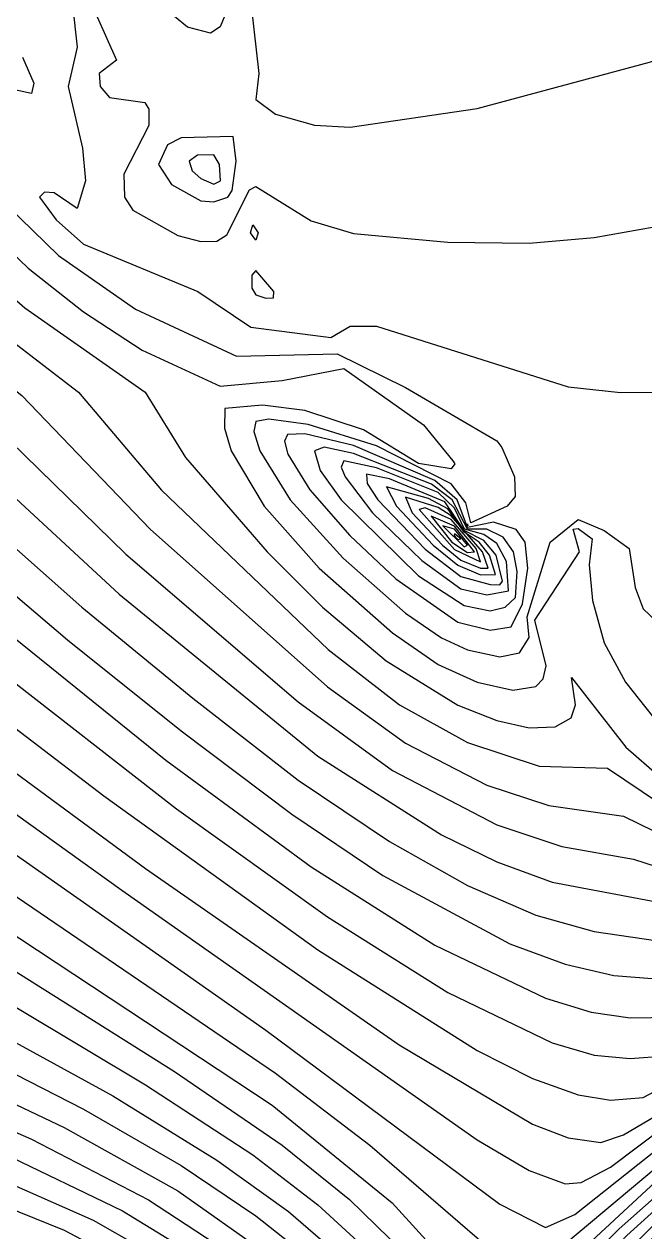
# Model space of a CAD drawing. Header units: inches. Extents: x 2608994 to 2618701, y 1261813 to 1271655.
# Drawn here: x 2617177.3 to 2617406.2, y 1263132 to 1263577.3 of the extents above; entities that cross this region are included whole.
import ezdxf

# ---------------------------------------------------------------- set-up
doc = ezdxf.new("R2010")
doc.units = ezdxf.units.IN
doc.header["$MEASUREMENT"] = 0

msp = doc.modelspace()

# ---------------------------------------------------------------- linework, layer by layer
for points, elevation in [([(2617111.36, 1263530.32), (2617177.51, 1263472.72), (2617221.96, 1263441.52), (2617236.75, 1263417.52), (2617266.9, 1263382.72), (2617287.37, 1263362.32), (2617310.8, 1263342.55), (2617337.2, 1263326.18), (2617351.6, 1263320.48), (2617363.6, 1263317.81), (2617373.2, 1263318.17), (2617379.09, 1263321.52), (2617380.66, 1263326.32), (2617379.2, 1263336.32), (2617399.21, 1263310.72), (2617411.62, 1263299.92), (2617421.2, 1263293.95), (2617423.9, 1263295.12), (2617441.6, 1263316.05), (2617466.79, 1263341.92), (2617474.06, 1263370.72), (2617486.3, 1263434.32), (2617514.8, 1263549.01), (2617557.31, 1263769.12)], 268), ([(2616932.8, 1263597.66), (2616984.4, 1263558.48), (2617064.8, 1263490.64), (2617142.8, 1263431.41), (2617212.31, 1263367.12), (2617285.6, 1263307.35), (2617331.2, 1263278.41), (2617351.6, 1263268.45), (2617372, 1263260.93), (2617423.6, 1263251.17), (2617436.8, 1263252.44), (2617450, 1263258.76), (2617470.4, 1263277.8), (2617487.2, 1263345.94), (2617521.47, 1263554.32), (2617561.02, 1263761.92)], 272), ([(2616918.4, 1263314.97), (2616978.4, 1263239.8), (2617000, 1263218.19), (2617027.6, 1263204.89), (2617157.2, 1263156.38), (2617202.8, 1263136.31), (2617250.8, 1263108.91), (2617305.2, 1263068.32), (2617317.24, 1263061.12), (2617326.4, 1263058.53), (2617342, 1263057.65), (2617355.2, 1263063.75), (2617377.22, 1263082.72), (2617460.8, 1263163.19), (2617463.2, 1263163.96), (2617466.8, 1263160.58), (2617470.4, 1263173.33), (2617511.5, 1263413.92), (2617541.53, 1263574.72), (2617579.07, 1263759.52)], 290), ([(2616773.2, 1263669.35), (2616966.4, 1263529.42), (2617039.25, 1263472.72), (2617116.4, 1263415.6), (2617193.22, 1263350.32), (2617235.26, 1263316.72), (2617276, 1263285.96), (2617309.6, 1263263.42), (2617356.4, 1263238.24), (2617376.8, 1263230.69), (2617394.8, 1263226.57), (2617415.2, 1263224.95), (2617429.6, 1263226.35), (2617440.4, 1263229.27), (2617466.8, 1263240.6), (2617472.8, 1263246.03), (2617477.6, 1263265.04), (2617514.22, 1263501.52), (2617561.15, 1263751.12)], 274), ([(2616911.2, 1263590.21), (2616956.8, 1263557.64), (2617052.75, 1263481.12), (2617128.4, 1263424.51), (2617198.57, 1263362.32), (2617239.56, 1263328.72), (2617278.4, 1263298.48), (2617312, 1263275.88), (2617340.8, 1263259.69), (2617366, 1263248.8), (2617387.6, 1263242.68), (2617415.2, 1263238.67), (2617429.6, 1263238.98), (2617440.4, 1263241.58), (2617458.4, 1263249.75), (2617471.6, 1263262.02), (2617482.4, 1263305.64), (2617516.58, 1263520.72), (2617559.77, 1263749.92)], 273), ([(2616920.19, 1263297.52), (2616979.6, 1263220.84), (2616997.6, 1263202.25), (2617018.11, 1263193.12), (2617147.6, 1263150.59), (2617192, 1263132.66), (2617242.4, 1263105.96), (2617300.02, 1263065.92), (2617312.75, 1263058.72), (2617324, 1263055.72), (2617340.8, 1263054.8), (2617353.85, 1263059.92), (2617379.72, 1263081.52), (2617459.6, 1263158.3), (2617462.03, 1263159.52), (2617466.8, 1263156.64), (2617475.6, 1263196.72), (2617510, 1263401.4), (2617541.92, 1263572.32), (2617577.75, 1263748.72)], 291), ([(2617036, 1263587.74), (2617098.03, 1263521.92), (2617166.8, 1263464.93), (2617197.37, 1263441.52), (2617228, 1263405.48), (2617289.46, 1263346.72), (2617315.69, 1263326.32), (2617340.8, 1263312.46), (2617367.2, 1263303.69), (2617392.4, 1263303.01), (2617411.6, 1263290.04), (2617426, 1263284.12), (2617430.92, 1263286.72), (2617466.8, 1263324.49), (2617478.72, 1263370.72), (2617507.6, 1263497.97), (2617548.92, 1263719.92)], 269), ([(2616781.6, 1263653.44), (2616966.4, 1263509.33), (2617106.8, 1263404.82), (2617229.51, 1263305.92), (2617283.2, 1263266.61), (2617328.8, 1263237.69), (2617369.6, 1263218.1), (2617386.4, 1263213.02), (2617400.8, 1263210.93), (2617416.4, 1263211.13), (2617432, 1263214.16), (2617472.8, 1263231.18), (2617474, 1263232.01), (2617490.32, 1263347.92), (2617510.61, 1263475.12), (2617550.29, 1263691.12)], 275), ([(2616768.88, 1263652.72), (2616926.8, 1263521.66), (2616989.2, 1263472.89), (2617098.4, 1263393.2), (2617233.46, 1263287.92), (2617289.2, 1263248.13), (2617333.6, 1263220.26), (2617372, 1263201.71), (2617387.6, 1263197.19), (2617400.8, 1263195.87), (2617414, 1263196.88), (2617426, 1263199.93), (2617463.2, 1263220.6), (2617474, 1263229.1), (2617507.03, 1263448.72), (2617547.81, 1263673.12)], 276), ([(2616838, 1263582.18), (2616955.6, 1263480.57), (2616992.8, 1263451.89), (2617092.4, 1263379.86), (2617206.65, 1263292.72), (2617285.6, 1263236.04), (2617344.4, 1263198.87), (2617364.8, 1263188.53), (2617381.6, 1263182.48), (2617393.6, 1263180.6), (2617405.6, 1263181.54), (2617434.4, 1263196.78), (2617472.8, 1263222.59), (2617474, 1263226.44), (2617508.04, 1263449.92), (2617547.89, 1263668.32)], 277), ([(2617015.6, 1263580.1), (2617088.64, 1263509.92), (2617176.45, 1263440.32), (2617223.74, 1263391.12), (2617289.2, 1263332.88), (2617318, 1263312.17), (2617348, 1263296.69), (2617370.8, 1263289.19), (2617398.4, 1263285.21), (2617415.2, 1263276.99), (2617429.6, 1263273.94), (2617438, 1263278.32), (2617468, 1263308.88), (2617499.2, 1263439.93), (2617539.53, 1263664.72)], 270), ([(2616726.4, 1263658.98), (2616835.6, 1263570.27), (2616967.6, 1263453.3), (2617222, 1263265.98), (2617315.6, 1263200.98), (2617364.8, 1263171.74), (2617378, 1263166.71), (2617390, 1263164.96), (2617398.4, 1263167.76), (2617412.8, 1263176.25), (2617472.8, 1263218.37), (2617474, 1263223.77), (2617508.22, 1263446.32), (2617547.71, 1263662.32)], 278), ([(2616760, 1263616.38), (2616827.2, 1263563.24), (2616868, 1263527.73), (2616955.6, 1263446.31), (2617008.4, 1263404.9), (2617213.32, 1263257.92), (2617344.4, 1263165.92), (2617363.6, 1263154.62), (2617376.8, 1263149.66), (2617382.8, 1263150.14), (2617393.6, 1263155.89), (2617472.8, 1263215.41), (2617508.39, 1263442.72), (2617546.82, 1263652.72)], 279), ([(2616896.26, 1263650.32), (2616992.8, 1263574.94), (2617079.58, 1263497.92), (2617156, 1263439.11), (2617214.8, 1263381.88), (2617278.4, 1263327.36), (2617313.2, 1263302.15), (2617351.6, 1263282.02), (2617375.6, 1263274.05), (2617402, 1263269.45), (2617418.8, 1263264.02), (2617432, 1263263.11), (2617443.94, 1263268.72), (2617469.2, 1263293.4), (2617492, 1263387.05), (2617528.6, 1263599.92)], 271), ([(2616763.6, 1263599.5), (2616828.4, 1263548.18), (2616873.1, 1263508.72), (2616959.2, 1263426.73), (2617003.6, 1263390.69), (2617266.42, 1263206.32), (2617352.8, 1263142.22), (2617369.6, 1263133.63), (2617380.4, 1263138.35), (2617469.2, 1263208.81), (2617471.6, 1263208.23), (2617472.8, 1263212.55), (2617509.36, 1263443.92), (2617546.61, 1263646.72)], 280), ([(2616773.2, 1263578.46), (2616835.6, 1263528.06), (2616880, 1263487.88), (2616961.6, 1263408.19), (2616995.2, 1263379.37), (2617045.78, 1263343.12), (2617270, 1263190.53), (2617304.8, 1263163.96), (2617355.2, 1263120.47), (2617361.2, 1263117.25), (2617367.2, 1263119.62), (2617468, 1263203.96), (2617471.6, 1263204.83), (2617472.8, 1263209.71), (2617509.51, 1263440.32), (2617546.62, 1263641.92)], 281), ([(2616721.6, 1263602.12), (2616780.4, 1263559.42), (2616840.4, 1263509.93), (2616885.8, 1263467.92), (2616965.2, 1263388.42), (2616995.2, 1263361.75), (2617049.2, 1263323.55), (2617268.8, 1263178.76), (2617313.04, 1263142.72), (2617349.2, 1263103), (2617352.8, 1263100.07), (2617356.4, 1263100.72), (2617413.48, 1263153.52), (2617466.8, 1263199.08), (2617469.2, 1263199.96), (2617470.4, 1263198.74), (2617471.6, 1263201.79), (2617510.47, 1263441.52), (2617545.44, 1263631.12)], 282), ([(2616727.6, 1263584.93), (2616785.2, 1263542.33), (2616845.2, 1263491.78), (2616890.8, 1263448.62), (2616968.8, 1263368.47), (2616996.4, 1263343.23), (2617045.6, 1263308.89), (2617232.8, 1263191.16), (2617272.4, 1263164.02), (2617297.28, 1263143.92), (2617316.97, 1263124.72), (2617330.67, 1263107.92), (2617345.6, 1263082.14), (2617346.8, 1263080.33), (2617348, 1263080.98), (2617372.96, 1263109.12), (2617396.81, 1263133.12), (2617466.8, 1263195.23), (2617470.4, 1263194.48), (2617471.6, 1263198.85), (2617510.6, 1263437.92), (2617545.43, 1263626.32)], 283), ([(2616719.2, 1263577.89), (2616782.8, 1263531.02), (2616844.38, 1263478.72), (2616887.11, 1263437.92), (2616967.6, 1263353.18), (2616998.8, 1263323.75), (2617056.04, 1263285.52), (2617222, 1263186.26), (2617261.6, 1263160.36), (2617285.6, 1263141.92), (2617304.8, 1263124.44), (2617322.8, 1263103.87), (2617340.76, 1263076.72), (2617343.2, 1263074.91), (2617346.8, 1263075.13), (2617399.56, 1263130.72), (2617465.6, 1263190.39), (2617469.2, 1263189.56), (2617471.6, 1263195.94), (2617510.51, 1263433.12), (2617545.17, 1263620.32)], 284), ([(2617195.18, 1263584.32), (2617196.84, 1263568.72), (2617193.52, 1263554.32), (2617198.83, 1263531.52), (2617199.95, 1263519.52), (2617196.8, 1263509.27), (2617188.4, 1263515.03), (2617184.8, 1263515.33), (2617182.9, 1263513.52), (2617189.08, 1263505.12), (2617199.2, 1263496.11), (2617241.33, 1263478.72), (2617260.88, 1263465.52), (2617290.4, 1263461.77), (2617297.6, 1263465.95), (2617307.2, 1263465.92), (2617378, 1263443.6), (2617397.2, 1263441.48), (2617418.8, 1263441.54), (2617466.8, 1263448.79), (2617486.66, 1263524.32), (2617514.8, 1263618.36)], 265), ([(2616644.8, 1263611.09), (2616706, 1263574.32), (2616774.4, 1263524.65), (2616841.2, 1263467.92), (2616888.31, 1263422.32), (2616972.4, 1263331.64), (2617001.2, 1263304.4), (2617060.89, 1263266.32), (2617139.41, 1263220.72), (2617210, 1263182.11), (2617248.4, 1263158.48), (2617274.8, 1263139.46), (2617297.41, 1263119.92), (2617313.2, 1263103.22), (2617336.42, 1263074.32), (2617342, 1263071.91), (2617348, 1263073.14), (2617424.86, 1263149.92), (2617464.4, 1263185.5), (2617466.8, 1263186.47), (2617469.2, 1263184.44), (2617471.6, 1263193.05), (2617511.45, 1263434.32), (2617544.19, 1263610.72)], 285), ([(2616630.4, 1263607.45), (2616692.8, 1263570.91), (2616766, 1263518.44), (2616836.83, 1263458.32), (2616888.32, 1263407.92), (2616976, 1263311.05), (2617002.4, 1263286.06), (2617023.1, 1263272.32), (2617062.58, 1263249.52), (2617128.21, 1263213.52), (2617199.2, 1263177.24), (2617235.2, 1263156.46), (2617262.8, 1263137.96), (2617285.6, 1263119.88), (2617302.4, 1263103.97), (2617331.2, 1263072.67), (2617340.8, 1263069.06), (2617349.2, 1263071.13), (2617436, 1263155.92), (2617464.4, 1263181.62), (2617469.2, 1263180.76), (2617471.6, 1263190.17), (2617512.17, 1263434.32), (2617543.91, 1263604.72)], 286), ([(2617258.45, 1263607.12), (2617263.88, 1263559.12), (2617262.77, 1263549.52), (2617270, 1263544.07), (2617284.4, 1263539.98), (2617297.6, 1263539.23), (2617344.4, 1263546.15), (2617408, 1263563.28), (2617481.2, 1263589.21)], 263), ([(2616617.2, 1263603.43), (2616679.6, 1263567.67), (2616718, 1263541.81), (2616757.6, 1263512.4), (2616796, 1263481.17), (2616833.2, 1263448.17), (2616887.2, 1263394.7), (2616979.6, 1263290.16), (2617003.6, 1263267.79), (2617056.08, 1263237.52), (2617117.6, 1263205.91), (2617192, 1263170.48), (2617234, 1263147.1), (2617278.4, 1263115.85), (2617328.8, 1263069.02), (2617334.8, 1263066.72), (2617343.2, 1263066.13), (2617350.4, 1263069.1), (2617463.2, 1263176.79), (2617465.6, 1263177.37), (2617468, 1263174.92), (2617470.4, 1263182.13), (2617512.91, 1263434.32), (2617543.62, 1263598.72)], 287), ([(2616888.3, 1263379.12), (2616978.4, 1263274.34), (2617002.4, 1263251.31), (2617049.54, 1263225.52), (2617110.24, 1263196.72), (2617180, 1263166.15), (2617223.2, 1263143.81), (2617268.8, 1263113.89), (2617316.84, 1263071.92), (2617325.2, 1263066.27), (2617331.2, 1263064.13), (2617343.2, 1263063.32), (2617351.69, 1263067.12), (2617368.43, 1263081.52), (2617462, 1263171.91), (2617464.4, 1263172.98), (2617468, 1263170.52), (2617470.4, 1263179.19), (2617511.76, 1263423.52), (2617542.85, 1263590.32)], 288), ([(2617200.21, 1263589.12), (2617211.37, 1263563.92), (2617204.96, 1263559.12), (2617205.27, 1263554.32), (2617208.8, 1263550.21), (2617221.79, 1263548.32), (2617223.25, 1263545.92), (2617223.26, 1263539.92), (2617214.08, 1263521.92), (2617214.31, 1263513.52), (2617217.36, 1263508.72), (2617234, 1263499.35), (2617242.4, 1263497.09), (2617248.4, 1263497.24), (2617252, 1263499.53), (2617260.4, 1263516.19), (2617262.8, 1263517.4), (2617283.2, 1263504.7), (2617298.8, 1263500.1), (2617333.6, 1263496.92), (2617363.6, 1263496.48), (2617387.6, 1263498.63), (2617415.2, 1263503.52)], 264), ([(2616887.2, 1263365.92), (2616978.4, 1263257.13), (2617002.4, 1263233.95), (2617040.21, 1263214.72), (2617169.2, 1263161.09), (2617213.6, 1263139.79), (2617259.2, 1263111.84), (2617310.8, 1263070.35), (2617321.6, 1263063.53), (2617330, 1263061.15), (2617343.2, 1263060.53), (2617354, 1263065.84), (2617373.44, 1263082.72), (2617460.8, 1263167), (2617464.4, 1263168.29), (2617466.8, 1263165.81), (2617470.4, 1263176.26), (2617511.42, 1263417.52), (2617541.85, 1263580.72)], 289), ([(2617251.92, 1263581.92), (2617249.6, 1263576.27), (2617246, 1263573.87), (2617237.6, 1263576.18), (2617232.8, 1263580.08)], 264), ([(2617176.73, 1263565.12), (2617180.84, 1263555.52), (2617180, 1263551.71), (2617169.2, 1263554.01)], 266), ([(2617122.71, 1263541.12), (2617178.8, 1263487.26), (2617199.2, 1263471.23), (2617220.8, 1263457.04), (2617249.6, 1263443.78), (2617272.4, 1263445.93), (2617295.2, 1263450.27), (2617324.65, 1263429.52), (2617335.39, 1263416.32), (2617336.2, 1263415.12), (2617334.8, 1263413.25), (2617322.8, 1263415.24), (2617302.4, 1263427.63), (2617280.8, 1263434.8), (2617265.2, 1263436.82), (2617251.29, 1263435.52), (2617251.25, 1263428.32), (2617253.67, 1263419.92), (2617265.86, 1263399.52), (2617286.12, 1263376.72), (2617313.2, 1263352.86), (2617330, 1263341.21), (2617344.4, 1263334.71), (2617357.6, 1263331.66), (2617366, 1263333.1), (2617368.77, 1263335.92), (2617369.88, 1263340.72), (2617365.66, 1263357.52), (2617382.1, 1263382.72), (2617379.8, 1263391.12), (2617381.6, 1263391.33), (2617386.86, 1263387.52), (2617385.65, 1263377.92), (2617386.92, 1263364.72), (2617391.21, 1263349.12), (2617399.13, 1263334.72), (2617416.4, 1263312.79)], 267), ([(2617252.37, 1263513.52), (2617254.07, 1263515.92), (2617255.51, 1263526.72), (2617254.4, 1263535.82), (2617235.2, 1263535.34), (2617230.12, 1263532.72), (2617226.82, 1263525.52), (2617231.6, 1263518.11), (2617242.4, 1263512.15), (2617247.2, 1263511.7), (2617252.37, 1263513.52)], 263), ([(2617242.4, 1263520.39), (2617247.2, 1263518.25), (2617249.68, 1263519.52), (2617249.35, 1263525.52), (2617247.2, 1263529.06), (2617241.2, 1263528.92), (2617238.13, 1263526.72), (2617239.3, 1263523.12), (2617242.4, 1263520.39)], 262), ([(2617156.65, 1263524.32), (2617189.91, 1263491.92), (2617218.4, 1263472.17), (2617255.6, 1263454.87), (2617292.8, 1263455.74), (2617318, 1263443.3), (2617351.6, 1263423.65), (2617353.51, 1263421.12), (2617358.18, 1263410.32), (2617358.37, 1263403.12), (2617355.46, 1263399.52), (2617342, 1263393.37), (2617340.17, 1263400.72), (2617334.8, 1263407.79), (2617307.2, 1263421.83), (2617282, 1263429.63), (2617267.6, 1263431.63), (2617262.71, 1263430.72), (2617261.96, 1263427.12), (2617264.18, 1263419.92), (2617275.38, 1263401.92), (2617294.91, 1263380.32), (2617318, 1263360.15), (2617331.2, 1263351), (2617340.8, 1263346.59), (2617352.8, 1263343.95), (2617360, 1263345.5), (2617363.6, 1263351.1), (2617362.84, 1263358.72), (2617371.33, 1263386.32), (2617381.6, 1263394.64), (2617391.2, 1263390.52), (2617400.49, 1263383.92), (2617402.71, 1263369.52), (2617405.6, 1263361.7), (2617412.8, 1263354.98)], 266), ([(2617262.8, 1263497.57), (2617260.78, 1263500.32), (2617261.6, 1263503.32), (2617263.66, 1263500.32), (2617262.8, 1263497.57)], 265), ([(2617266.4, 1263476.29), (2617269.32, 1263476.32), (2617269.42, 1263478.72), (2617262.8, 1263486.47), (2617261.23, 1263484.72), (2617261.33, 1263479.92), (2617262.8, 1263477.46), (2617266.4, 1263476.29)], 264), ([(2617356.92, 1263355.12), (2617361.05, 1263363.52), (2617363.09, 1263376.72), (2617362.11, 1263386.32), (2617358.8, 1263390.92), (2617350.4, 1263393.63), (2617340.8, 1263391.7), (2617337.05, 1263401.92), (2617328.8, 1263408.99), (2617298.8, 1263421.93), (2617280.8, 1263426.17), (2617274.38, 1263425.92), (2617273.31, 1263423.52), (2617274.56, 1263418.72), (2617282.67, 1263405.52), (2617297.37, 1263388.72), (2617314.4, 1263372.71), (2617337.2, 1263356.84), (2617349.2, 1263353.8), (2617356.92, 1263355.12)], 265), ([(2617354.67, 1263362.32), (2617358.56, 1263365.92), (2617359.1, 1263375.52), (2617357.79, 1263382.72), (2617354, 1263388.14), (2617348, 1263391.04), (2617340.8, 1263391.12), (2617335.15, 1263401.92), (2617327.6, 1263407.65), (2617298.8, 1263418.97), (2617288, 1263421.34), (2617284.4, 1263419.99), (2617286.52, 1263412.72), (2617294.27, 1263401.92), (2617322.8, 1263373.88), (2617339.6, 1263362.95), (2617349.2, 1263361), (2617354.67, 1263362.32)], 264), ([(2617338.4, 1263369.13), (2617348, 1263366.8), (2617355.97, 1263368.32), (2617355.25, 1263379.12), (2617351.6, 1263385.77), (2617346.8, 1263389.1), (2617339.68, 1263391.12), (2617336, 1263398.78), (2617330, 1263404.58), (2617307.2, 1263413.69), (2617295.2, 1263416.22), (2617294.25, 1263413.92), (2617295.69, 1263410.32), (2617305.82, 1263397.12), (2617324, 1263379.52), (2617338.4, 1263369.13)], 263), ([(2617349.2, 1263370.64), (2617352.8, 1263370.51), (2617353.67, 1263371.92), (2617351.39, 1263381.52), (2617346.8, 1263386.95), (2617339.6, 1263390.52), (2617332.4, 1263401.17), (2617312, 1263409.67), (2617303.6, 1263411.3), (2617303.8, 1263407.92), (2617307.76, 1263401.92), (2617325.2, 1263383.74), (2617338.4, 1263373.66), (2617349.2, 1263370.64)], 262), ([(2617345.6, 1263374.29), (2617351.1, 1263374.32), (2617348.96, 1263381.52), (2617345.18, 1263386.32), (2617339.55, 1263389.92), (2617333.6, 1263398.55), (2617326.4, 1263402.33), (2617310.98, 1263406.72), (2617314.63, 1263399.52), (2617328.18, 1263385.12), (2617337.2, 1263377.79), (2617345.6, 1263374.29)], 261), ([(2617345.6, 1263376.71), (2617348.49, 1263376.72), (2617346.32, 1263382.72), (2617334.8, 1263395.93), (2617330, 1263399.07), (2617318, 1263402.92), (2617320.45, 1263397.12), (2617331.61, 1263385.12), (2617338.4, 1263379.66), (2617345.6, 1263376.71)], 260), ([(2617345.6, 1263378.99), (2617343.97, 1263383.92), (2617334.8, 1263394.61), (2617325.2, 1263398.95), (2617323.03, 1263398.32), (2617336, 1263383.55), (2617345.6, 1263378.99)], 259), ([(2617340.8, 1263382.43), (2617343.37, 1263382.72), (2617336, 1263392.23), (2617327.37, 1263395.92), (2617335.09, 1263386.32), (2617340.8, 1263382.43)], 258), ([(2617339.6, 1263384.54), (2617340.88, 1263385.12), (2617336, 1263391.08), (2617331.71, 1263392.32), (2617339.6, 1263384.54)], 257), ([(2617340.8, 1263392.27), (2617340.75, 1263392.32), (2617340.8, 1263393.02), (2617340.93, 1263392.32), (2617340.8, 1263392.27)], 266), ([(2617337.2, 1263387.24), (2617338.42, 1263387.52), (2617336, 1263389.35), (2617335.88, 1263388.72), (2617337.2, 1263387.24)], 256)]:
    msp.add_lwpolyline(points, dxfattribs=dict(elevation=elevation))

doc.saveas('drawing.dxf')
